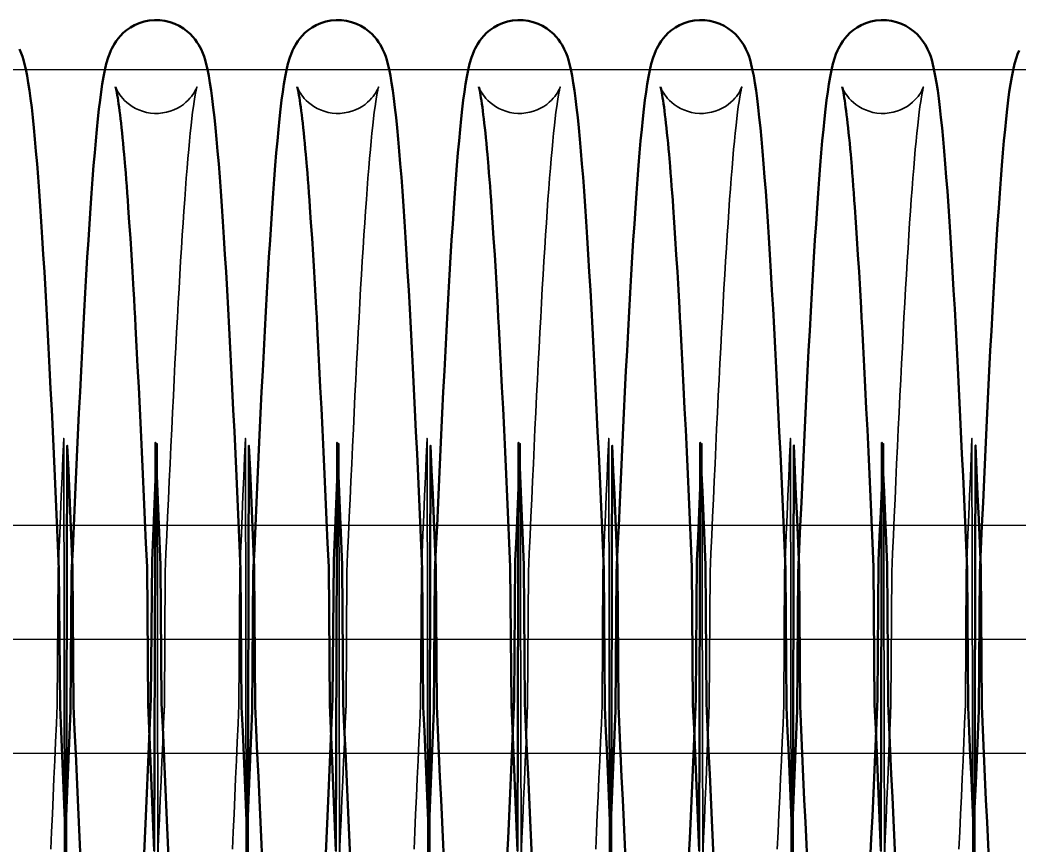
# Model space of a CAD drawing. Header units: millimetres. Extents: x 0 to 190005487, y 0 to 455456909.
# Drawn here: x 117550.98 to 117594.84, y 28432.21 to 28468.41 of the extents above; entities that cross this region are included whole.
import ezdxf

# ---------------------------------------------------------------- set-up
doc = ezdxf.new("R2010")
doc.units = ezdxf.units.MM
doc.header["$LTSCALE"] = 400
doc.header["$MEASUREMENT"] = 0
doc.linetypes.add('ACAD_ISO04W100', pattern=[30, 24, -3, 0, -3])
doc.linetypes.add('CEN', pattern=[35, 30, -2, 1, -2])
doc.layers.get('0').update_dxf_attribs({"linetype": 'CONTINUOUS'})
doc.layers.add('cen', color=1, linetype='ACAD_ISO04W100')
doc.layers.add('가려진 것(ISO)', color=7, linetype='CONTINUOUS', lineweight=35)
doc.layers.add('가시적인 것(ISO)', color=7, linetype='CONTINUOUS', lineweight=50)

# ---------------------------------------------------------------- blocks, each defined once
blk = doc.blocks.new('토션스프링 3')
at = {"layer": '가려진 것(ISO)', "flags": 128}
for points in [[(21461539.03, -50952857.63), (21461539.035, -50952857.647), (21461539.056, -50952857.704), (21461539.1, -50952857.807), (21461539.179, -50952857.966), (21461539.236, -50952858.07), (21461539.309, -50952858.191), (21461539.401, -50952858.328), (21461539.515, -50952858.48), (21461539.655, -50952858.646), (21461539.821, -50952858.822), (21461540.017, -50952859.003), (21461540.243, -50952859.182), (21461540.497, -50952859.354), (21461540.777, -50952859.514), (21461541.079, -50952859.654), (21461541.401, -50952859.77), (21461541.738, -50952859.86), (21461542.087, -50952859.921), (21461542.441, -50952859.952), (21461542.797, -50952859.949), (21461543.152, -50952859.915), (21461543.5, -50952859.851), (21461543.835, -50952859.758), (21461544.154, -50952859.638), (21461544.455, -50952859.495), (21461544.732, -50952859.334), (21461544.983, -50952859.161), (21461545.204, -50952858.981), (21461545.397, -50952858.801), (21461545.561, -50952858.625), (21461545.698, -50952858.459), (21461545.809, -50952858.309), (21461545.898, -50952858.174), (21461545.969, -50952858.056), (21461546.025, -50952857.954), (21461546.068, -50952857.869), (21461546.125, -50952857.742), (21461546.154, -50952857.667), (21461546.166, -50952857.633), (21461546.166, -50952857.635), (21461546.157, -50952857.667), (21461546.142, -50952857.726), (21461546.122, -50952857.808), (21461546.1, -50952857.911), (21461546.049, -50952858.173), (21461545.99, -50952858.505), (21461545.928, -50952858.9), (21461545.863, -50952859.352), (21461545.797, -50952859.856), (21461545.729, -50952860.413), (21461545.661, -50952861.021), (21461545.592, -50952861.677), (21461545.522, -50952862.381), (21461545.452, -50952863.131), (21461545.382, -50952863.924), (21461545.312, -50952864.759), (21461545.241, -50952865.637), (21461545.17, -50952866.559), (21461545.1, -50952867.522), (21461545.028, -50952868.526), (21461544.957, -50952869.57), (21461544.886, -50952870.652), (21461544.815, -50952871.77), (21461544.743, -50952872.923), (21461544.672, -50952874.11), (21461544.601, -50952875.328), (21461544.529, -50952876.578), (21461544.458, -50952877.861), (21461544.387, -50952879.178), (21461544.315, -50952880.525), (21461544.244, -50952881.903), (21461544.172, -50952883.309), (21461544.101, -50952884.741), (21461544.029, -50952886.197), (21461543.957, -50952887.677), (21461543.886, -50952889.177), (21461543.814, -50952890.697), (21461543.743, -50952892.235), (21461543.672, -50952893.791), (21461543.6, -50952895.368), (21461543.529, -50952896.964), (21461543.457, -50952898.577), (21461543.385, -50952900.205), (21461543.314, -50952911.846), (21461543.242, -50952913.499), (21461543.17, -50952915.16), (21461543.099, -50952916.829), (21461543.027, -50952918.503), (21461542.956, -50952920.18), (21461542.885, -50952921.859), (21461542.813, -50952923.544), (21461542.742, -50952925.233), (21461542.67, -50952888.925), (21461542.598, -50952890.618)], [(21461554.977, -50952857.63), (21461554.982, -50952857.647), (21461555.003, -50952857.704), (21461555.047, -50952857.807), (21461555.125, -50952857.966), (21461555.183, -50952858.07), (21461555.256, -50952858.191), (21461555.348, -50952858.328), (21461555.462, -50952858.48), (21461555.601, -50952858.646), (21461555.768, -50952858.822), (21461555.964, -50952859.003), (21461556.19, -50952859.182), (21461556.444, -50952859.354), (21461556.724, -50952859.514), (21461557.026, -50952859.654), (21461557.347, -50952859.77), (21461557.685, -50952859.86), (21461558.034, -50952859.921), (21461558.388, -50952859.952), (21461558.744, -50952859.949), (21461559.099, -50952859.915), (21461559.447, -50952859.851), (21461559.782, -50952859.758), (21461560.101, -50952859.638), (21461560.402, -50952859.495), (21461560.679, -50952859.334), (21461560.93, -50952859.161), (21461561.151, -50952858.981), (21461561.343, -50952858.801), (21461561.508, -50952858.625), (21461561.645, -50952858.459), (21461561.755, -50952858.309), (21461561.845, -50952858.174), (21461561.916, -50952858.056), (21461561.971, -50952857.954), (21461562.014, -50952857.869), (21461562.072, -50952857.742), (21461562.101, -50952857.667), (21461562.113, -50952857.633), (21461562.113, -50952857.635), (21461562.104, -50952857.667), (21461562.089, -50952857.726), (21461562.069, -50952857.808), (21461562.047, -50952857.911), (21461561.995, -50952858.173), (21461561.937, -50952858.505), (21461561.874, -50952858.9), (21461561.809, -50952859.352), (21461561.743, -50952859.856), (21461561.676, -50952860.413), (21461561.608, -50952861.021), (21461561.539, -50952861.677), (21461561.469, -50952862.381), (21461561.399, -50952863.131), (21461561.329, -50952863.924), (21461561.258, -50952864.759), (21461561.188, -50952865.637), (21461561.117, -50952866.559), (21461561.046, -50952867.522), (21461560.975, -50952868.527), (21461560.904, -50952869.57), (21461560.833, -50952870.652), (21461560.761, -50952871.77), (21461560.69, -50952872.923), (21461560.619, -50952874.109), (21461560.547, -50952875.328), (21461560.476, -50952876.578), (21461560.405, -50952877.861), (21461560.334, -50952879.178), (21461560.262, -50952880.525), (21461560.191, -50952881.903), (21461560.119, -50952883.309), (21461560.047, -50952884.741), (21461559.976, -50952886.197), (21461559.904, -50952887.677), (21461559.833, -50952889.177), (21461559.761, -50952890.697), (21461559.69, -50952892.235), (21461559.619, -50952893.791), (21461559.547, -50952895.368), (21461559.476, -50952896.964), (21461559.404, -50952898.577), (21461559.332, -50952900.205), (21461559.261, -50952911.846), (21461559.189, -50952913.499), (21461559.117, -50952915.16), (21461559.046, -50952916.829), (21461558.974, -50952918.503), (21461558.903, -50952920.18), (21461558.831, -50952921.859), (21461558.76, -50952923.544), (21461558.689, -50952925.233), (21461558.617, -50952888.925), (21461558.545, -50952890.618)], [(21461570.923, -50952857.63), (21461570.929, -50952857.647), (21461570.95, -50952857.704), (21461570.994, -50952857.807), (21461571.072, -50952857.966), (21461571.13, -50952858.07), (21461571.203, -50952858.191), (21461571.295, -50952858.328), (21461571.409, -50952858.48), (21461571.548, -50952858.646), (21461571.715, -50952858.822), (21461571.911, -50952859.003), (21461572.137, -50952859.182), (21461572.391, -50952859.354), (21461572.671, -50952859.514), (21461572.973, -50952859.654), (21461573.294, -50952859.77), (21461573.632, -50952859.86), (21461573.981, -50952859.921), (21461574.335, -50952859.952), (21461574.691, -50952859.949), (21461575.046, -50952859.915), (21461575.394, -50952859.851), (21461575.729, -50952859.758), (21461576.048, -50952859.638), (21461576.349, -50952859.495), (21461576.626, -50952859.334), (21461576.877, -50952859.161), (21461577.098, -50952858.981), (21461577.29, -50952858.801), (21461577.455, -50952858.625), (21461577.591, -50952858.459), (21461577.702, -50952858.309), (21461577.792, -50952858.174), (21461577.863, -50952858.056), (21461577.918, -50952857.954), (21461577.961, -50952857.869), (21461578.019, -50952857.742), (21461578.048, -50952857.667), (21461578.06, -50952857.633), (21461578.059, -50952857.635), (21461578.051, -50952857.667), (21461578.035, -50952857.726), (21461578.016, -50952857.808), (21461577.994, -50952857.911), (21461577.942, -50952858.173), (21461577.884, -50952858.505), (21461577.821, -50952858.9), (21461577.756, -50952859.352), (21461577.69, -50952859.857), (21461577.623, -50952860.413), (21461577.555, -50952861.021), (21461577.486, -50952861.677), (21461577.416, -50952862.381), (21461577.346, -50952863.131), (21461577.276, -50952863.924), (21461577.205, -50952864.759), (21461577.135, -50952865.637), (21461577.064, -50952866.559), (21461576.993, -50952867.522), (21461576.922, -50952868.527), (21461576.851, -50952869.57), (21461576.78, -50952870.652), (21461576.708, -50952871.77), (21461576.637, -50952872.923), (21461576.566, -50952874.109), (21461576.494, -50952875.328), (21461576.423, -50952876.578), (21461576.352, -50952877.861), (21461576.281, -50952879.178), (21461576.209, -50952880.526), (21461576.137, -50952881.903), (21461576.066, -50952883.309), (21461575.994, -50952884.741), (21461575.923, -50952886.197), (21461575.851, -50952887.677), (21461575.779, -50952889.177), (21461575.708, -50952890.697), (21461575.637, -50952892.235), (21461575.565, -50952893.791), (21461575.494, -50952895.368), (21461575.422, -50952896.964), (21461575.351, -50952898.577), (21461575.279, -50952900.205), (21461575.207, -50952911.846), (21461575.136, -50952913.499), (21461575.064, -50952915.16), (21461574.992, -50952916.829), (21461574.921, -50952918.503), (21461574.85, -50952920.18), (21461574.778, -50952921.859), (21461574.707, -50952923.543), (21461574.635, -50952925.233), (21461574.564, -50952888.925), (21461574.492, -50952890.618)], [(21461586.87, -50952857.63), (21461586.876, -50952857.647), (21461586.897, -50952857.704), (21461586.94, -50952857.807), (21461587.019, -50952857.966), (21461587.076, -50952858.07), (21461587.15, -50952858.191), (21461587.242, -50952858.328), (21461587.356, -50952858.48), (21461587.495, -50952858.646), (21461587.662, -50952858.822), (21461587.858, -50952859.003), (21461588.084, -50952859.182), (21461588.338, -50952859.355), (21461588.618, -50952859.514), (21461588.92, -50952859.654), (21461589.241, -50952859.77), (21461589.579, -50952859.86), (21461589.928, -50952859.921), (21461590.282, -50952859.952), (21461590.638, -50952859.949), (21461590.993, -50952859.915), (21461591.341, -50952859.851), (21461591.676, -50952859.758), (21461591.995, -50952859.638), (21461592.296, -50952859.495), (21461592.573, -50952859.334), (21461592.824, -50952859.161), (21461593.045, -50952858.981), (21461593.237, -50952858.801), (21461593.401, -50952858.625), (21461593.538, -50952858.459), (21461593.649, -50952858.309), (21461593.739, -50952858.174), (21461593.81, -50952858.056), (21461593.865, -50952857.954), (21461593.908, -50952857.869), (21461593.966, -50952857.742), (21461593.995, -50952857.667), (21461594.007, -50952857.633), (21461594.006, -50952857.635), (21461593.997, -50952857.667), (21461593.982, -50952857.726), (21461593.963, -50952857.808), (21461593.94, -50952857.911), (21461593.889, -50952858.173), (21461593.831, -50952858.505), (21461593.768, -50952858.9), (21461593.703, -50952859.352), (21461593.637, -50952859.857), (21461593.57, -50952860.413), (21461593.502, -50952861.021), (21461593.433, -50952861.677), (21461593.363, -50952862.381), (21461593.293, -50952863.131), (21461593.222, -50952863.924), (21461593.152, -50952864.759), (21461593.082, -50952865.637), (21461593.011, -50952866.559), (21461592.94, -50952867.522), (21461592.869, -50952868.527), (21461592.798, -50952869.57), (21461592.726, -50952870.652), (21461592.655, -50952871.77), (21461592.584, -50952872.923), (21461592.512, -50952874.109), (21461592.441, -50952875.328), (21461592.37, -50952876.578), (21461592.299, -50952877.861), (21461592.227, -50952879.178), (21461592.156, -50952880.526), (21461592.084, -50952881.903), (21461592.013, -50952883.309), (21461591.941, -50952884.741), (21461591.869, -50952886.197), (21461591.798, -50952887.677), (21461591.726, -50952889.177), (21461591.655, -50952890.697), (21461591.584, -50952892.234), (21461591.512, -50952893.791), (21461591.441, -50952895.368), (21461591.369, -50952896.964), (21461591.298, -50952898.577), (21461591.226, -50952900.205), (21461591.154, -50952911.846), (21461591.083, -50952913.499), (21461591.011, -50952915.16), (21461590.939, -50952916.829), (21461590.868, -50952918.502), (21461590.796, -50952920.18), (21461590.725, -50952921.859), (21461590.654, -50952923.543), (21461590.582, -50952925.233), (21461590.511, -50952888.925), (21461590.439, -50952890.618)], [(21461602.817, -50952857.63), (21461602.823, -50952857.647), (21461602.844, -50952857.704), (21461602.887, -50952857.807), (21461602.966, -50952857.966), (21461603.023, -50952858.07), (21461603.097, -50952858.191), (21461603.189, -50952858.328), (21461603.303, -50952858.48), (21461603.442, -50952858.646), (21461603.609, -50952858.822), (21461603.805, -50952859.003), (21461604.031, -50952859.182), (21461604.285, -50952859.355), (21461604.565, -50952859.514), (21461604.867, -50952859.654), (21461605.188, -50952859.77), (21461605.526, -50952859.86), (21461605.875, -50952859.921), (21461606.229, -50952859.952), (21461606.585, -50952859.949), (21461606.94, -50952859.915), (21461607.288, -50952859.851), (21461607.623, -50952859.758), (21461607.942, -50952859.638), (21461608.242, -50952859.495), (21461608.52, -50952859.334), (21461608.771, -50952859.161), (21461608.992, -50952858.981), (21461609.184, -50952858.801), (21461609.348, -50952858.625), (21461609.485, -50952858.459), (21461609.596, -50952858.309), (21461609.686, -50952858.174), (21461609.757, -50952858.056), (21461609.812, -50952857.954), (21461609.855, -50952857.869), (21461609.913, -50952857.742), (21461609.942, -50952857.667), (21461609.954, -50952857.633), (21461609.953, -50952857.635), (21461609.944, -50952857.667), (21461609.929, -50952857.726), (21461609.91, -50952857.808), (21461609.887, -50952857.911), (21461609.836, -50952858.173), (21461609.778, -50952858.505), (21461609.715, -50952858.9), (21461609.65, -50952859.352), (21461609.584, -50952859.857), (21461609.517, -50952860.413), (21461609.448, -50952861.021), (21461609.379, -50952861.678), (21461609.31, -50952862.381), (21461609.24, -50952863.131), (21461609.169, -50952863.924), (21461609.099, -50952864.759), (21461609.028, -50952865.637), (21461608.958, -50952866.559), (21461608.887, -50952867.522), (21461608.816, -50952868.527), (21461608.745, -50952869.57), (21461608.673, -50952870.652), (21461608.602, -50952871.77), (21461608.531, -50952872.923), (21461608.459, -50952874.109), (21461608.388, -50952875.328), (21461608.317, -50952876.578), (21461608.246, -50952877.861), (21461608.174, -50952879.178), (21461608.103, -50952880.526), (21461608.031, -50952881.903), (21461607.96, -50952883.309), (21461607.888, -50952884.741), (21461607.816, -50952886.197), (21461607.745, -50952887.677), (21461607.673, -50952889.177), (21461607.602, -50952890.697), (21461607.53, -50952892.234), (21461607.459, -50952893.791), (21461607.388, -50952895.368), (21461607.316, -50952896.964), (21461607.244, -50952898.577), (21461607.173, -50952900.205), (21461607.101, -50952911.846), (21461607.029, -50952913.499), (21461606.958, -50952915.16), (21461606.886, -50952916.829), (21461606.815, -50952918.502), (21461606.743, -50952920.179), (21461606.672, -50952921.859), (21461606.601, -50952923.543), (21461606.529, -50952925.233), (21461606.457, -50952888.925), (21461606.386, -50952890.618)], [(21461533.339, -50952924.509), (21461533.41, -50952922.988), (21461533.482, -50952921.449), (21461533.553, -50952919.894), (21461533.624, -50952918.321), (21461533.695, -50952916.728), (21461533.767, -50952915.118), (21461533.839, -50952913.492), (21461533.91, -50952911.852), (21461533.982, -50952900.201), (21461534.054, -50952898.539), (21461534.125, -50952896.87), (21461534.197, -50952895.196), (21461534.268, -50952893.517), (21461534.34, -50952891.836), (21461534.411, -50952890.155), (21461534.482, -50952888.47), (21461534.553, -50952924.781), (21461534.625, -50952923.091)], [(21461549.286, -50952924.51), (21461549.357, -50952922.988), (21461549.428, -50952921.449), (21461549.5, -50952919.894), (21461549.571, -50952918.321), (21461549.642, -50952916.728), (21461549.714, -50952915.118), (21461549.785, -50952913.492), (21461549.857, -50952911.852), (21461549.929, -50952900.201), (21461550, -50952898.539), (21461550.072, -50952896.87), (21461550.144, -50952895.196), (21461550.215, -50952893.517), (21461550.286, -50952891.836), (21461550.358, -50952890.155), (21461550.429, -50952888.47), (21461550.5, -50952924.781), (21461550.572, -50952923.091)], [(21461565.232, -50952924.51), (21461565.304, -50952922.988), (21461565.375, -50952921.449), (21461565.447, -50952919.894), (21461565.518, -50952918.321), (21461565.589, -50952916.728), (21461565.661, -50952915.118), (21461565.732, -50952913.492), (21461565.804, -50952911.852), (21461565.876, -50952900.201), (21461565.947, -50952898.54), (21461566.019, -50952896.871), (21461566.09, -50952895.196), (21461566.162, -50952893.517), (21461566.233, -50952891.836), (21461566.304, -50952890.154), (21461566.376, -50952888.47), (21461566.447, -50952924.781), (21461566.519, -50952923.091)], [(21461581.179, -50952924.51), (21461581.251, -50952922.988), (21461581.322, -50952921.449), (21461581.393, -50952919.893), (21461581.465, -50952918.32), (21461581.536, -50952916.728), (21461581.608, -50952915.118), (21461581.679, -50952913.492), (21461581.751, -50952911.853), (21461581.822, -50952900.201), (21461581.894, -50952898.54), (21461581.966, -50952896.871), (21461582.037, -50952895.196), (21461582.109, -50952893.516), (21461582.18, -50952891.835), (21461582.251, -50952890.154), (21461582.323, -50952888.469), (21461582.394, -50952924.781), (21461582.466, -50952923.091)], [(21461597.126, -50952924.51), (21461597.198, -50952922.988), (21461597.269, -50952921.449), (21461597.34, -50952919.893), (21461597.412, -50952918.32), (21461597.483, -50952916.728), (21461597.554, -50952915.118), (21461597.626, -50952913.492), (21461597.698, -50952911.853), (21461597.769, -50952900.201), (21461597.841, -50952898.54), (21461597.912, -50952896.871), (21461597.984, -50952895.196), (21461598.056, -50952893.516), (21461598.127, -50952891.835), (21461598.198, -50952890.154), (21461598.269, -50952888.469), (21461598.341, -50952924.781), (21461598.412, -50952923.091)], [(21461613.073, -50952924.51), (21461613.144, -50952922.988), (21461613.216, -50952921.449), (21461613.287, -50952919.893), (21461613.358, -50952918.32), (21461613.43, -50952916.728), (21461613.501, -50952915.118), (21461613.573, -50952913.493), (21461613.644, -50952911.853), (21461613.716, -50952900.202), (21461613.788, -50952898.54), (21461613.859, -50952896.871), (21461613.931, -50952895.196), (21461614.002, -50952893.516), (21461614.074, -50952891.835), (21461614.145, -50952890.153), (21461614.216, -50952888.469), (21461614.288, -50952924.781), (21461614.359, -50952923.091)]]:
    blk.add_lwpolyline(points, dxfattribs=at)
at = {"layer": '가시적인 것(ISO)', "flags": 128}
for points in [[(21461530.584, -50952854.309), (21461530.746, -50952854.655), (21461530.862, -50952854.966), (21461530.947, -50952855.254), (21461531.014, -50952855.529), (21461531.144, -50952856.08), (21461531.263, -50952856.659), (21461531.371, -50952857.275), (21461531.471, -50952857.939), (21461531.568, -50952858.66), (21461531.664, -50952859.448), (21461531.76, -50952860.303), (21461531.854, -50952861.224), (21461531.948, -50952862.21), (21461532.042, -50952863.26), (21461532.134, -50952864.374), (21461532.227, -50952865.549), (21461532.319, -50952866.786), (21461532.411, -50952868.082), (21461532.502, -50952869.438), (21461532.594, -50952870.857), (21461532.686, -50952872.335), (21461532.778, -50952873.87), (21461532.87, -50952875.459), (21461532.962, -50952877.099), (21461533.054, -50952878.787), (21461533.146, -50952880.52), (21461533.237, -50952882.295), (21461533.328, -50952884.111), (21461533.42, -50952885.971), (21461533.512, -50952887.873), (21461533.603, -50952889.814), (21461533.695, -50952891.789), (21461533.787, -50952893.794), (21461533.879, -50952895.827), (21461533.97, -50952897.882), (21461534.062, -50952899.957), (21461534.153, -50952912.049), (21461534.244, -50952914.162), (21461534.336, -50952916.294), (21461534.428, -50952918.441), (21461534.519, -50952920.599), (21461534.611, -50952922.763), (21461534.703, -50952924.93), (21461534.794, -50952889.096), (21461534.886, -50952891.255), (21461534.977, -50952893.405), (21461535.069, -50952895.552), (21461535.16, -50952897.692), (21461535.252, -50952899.822), (21461535.344, -50952911.938), (21461535.435, -50952914.036), (21461535.527, -50952916.111), (21461535.619, -50952918.159), (21461535.71, -50952920.177), (21461535.801, -50952922.161), (21461535.893, -50952924.116), (21461535.984, -50952926.04)], [(21461534.625, -50952923.091), (21461534.717, -50952920.927), (21461534.809, -50952918.767), (21461534.9, -50952916.617), (21461534.992, -50952914.48), (21461535.084, -50952912.36), (21461535.175, -50952900.262), (21461535.266, -50952898.188), (21461535.358, -50952896.132), (21461535.449, -50952894.099), (21461535.541, -50952892.09), (21461535.633, -50952890.11), (21461535.725, -50952888.163), (21461535.817, -50952886.253), (21461535.908, -50952884.382), (21461536, -50952882.556), (21461536.091, -50952880.776), (21461536.182, -50952879.04), (21461536.274, -50952877.347), (21461536.366, -50952875.701), (21461536.458, -50952874.105), (21461536.55, -50952872.56), (21461536.642, -50952871.071), (21461536.734, -50952869.639), (21461536.827, -50952868.268), (21461536.919, -50952866.96), (21461537.011, -50952865.716), (21461537.103, -50952864.534), (21461537.195, -50952863.415), (21461537.288, -50952862.358), (21461537.382, -50952861.366), (21461537.476, -50952860.44), (21461537.57, -50952859.582), (21461537.664, -50952858.791), (21461537.759, -50952858.061), (21461537.86, -50952857.386), (21461537.968, -50952856.758), (21461538.086, -50952856.17), (21461538.217, -50952855.615), (21461538.38, -50952855.056), (21461538.489, -50952854.754), (21461538.626, -50952854.425), (21461538.711, -50952854.245), (21461538.812, -50952854.053), (21461538.932, -50952853.847), (21461539.077, -50952853.625), (21461539.253, -50952853.39), (21461539.462, -50952853.145), (21461539.711, -50952852.895), (21461540.003, -50952852.648), (21461540.334, -50952852.414), (21461540.703, -50952852.205), (21461541.107, -50952852.029), (21461541.537, -50952851.892), (21461541.986, -50952851.8), (21461542.446, -50952851.758), (21461542.91, -50952851.767), (21461543.368, -50952851.826), (21461543.81, -50952851.933), (21461544.231, -50952852.085), (21461544.625, -50952852.275), (21461544.983, -50952852.493), (21461545.299, -50952852.731), (21461545.575, -50952852.98), (21461545.81, -50952853.229), (21461546.008, -50952853.471), (21461546.172, -50952853.703), (21461546.309, -50952853.918), (21461546.428, -50952854.12), (21461546.53, -50952854.309), (21461546.692, -50952854.655), (21461546.808, -50952854.966), (21461546.893, -50952855.254), (21461546.962, -50952855.529), (21461547.091, -50952856.08), (21461547.21, -50952856.659), (21461547.318, -50952857.275), (21461547.418, -50952857.939), (21461547.514, -50952858.66), (21461547.611, -50952859.448), (21461547.706, -50952860.302), (21461547.801, -50952861.224), (21461547.895, -50952862.21), (21461547.988, -50952863.26), (21461548.081, -50952864.374), (21461548.174, -50952865.549), (21461548.266, -50952866.786), (21461548.358, -50952868.082), (21461548.449, -50952869.438), (21461548.541, -50952870.856), (21461548.633, -50952872.335), (21461548.725, -50952873.87), (21461548.817, -50952875.459), (21461548.909, -50952877.099), (21461549.001, -50952878.787), (21461549.092, -50952880.52), (21461549.184, -50952882.295), (21461549.275, -50952884.111), (21461549.367, -50952885.971), (21461549.458, -50952887.873), (21461549.55, -50952889.814), (21461549.642, -50952891.789), (21461549.734, -50952893.794), (21461549.825, -50952895.827), (21461549.917, -50952897.882), (21461550.008, -50952899.957), (21461550.1, -50952912.049), (21461550.191, -50952914.162), (21461550.283, -50952916.294), (21461550.374, -50952918.441), (21461550.466, -50952920.599), (21461550.558, -50952922.763), (21461550.65, -50952924.93), (21461550.741, -50952889.096), (21461550.833, -50952891.255), (21461550.924, -50952893.405), (21461551.015, -50952895.552), (21461551.107, -50952897.692), (21461551.199, -50952899.822), (21461551.29, -50952911.938), (21461551.382, -50952914.036), (21461551.474, -50952916.111), (21461551.565, -50952918.159), (21461551.657, -50952920.177), (21461551.748, -50952922.161), (21461551.84, -50952924.116), (21461551.931, -50952926.04)], [(21461550.572, -50952923.091), (21461550.664, -50952920.927), (21461550.755, -50952918.768), (21461550.847, -50952916.617), (21461550.939, -50952914.48), (21461551.03, -50952912.36), (21461551.122, -50952900.262), (21461551.213, -50952898.187), (21461551.305, -50952896.132), (21461551.396, -50952894.098), (21461551.488, -50952892.09), (21461551.58, -50952890.11), (21461551.672, -50952888.163), (21461551.763, -50952886.253), (21461551.855, -50952884.382), (21461551.946, -50952882.556), (21461552.038, -50952880.776), (21461552.129, -50952879.04), (21461552.221, -50952877.347), (21461552.313, -50952875.701), (21461552.405, -50952874.105), (21461552.497, -50952872.56), (21461552.589, -50952871.071), (21461552.681, -50952869.639), (21461552.773, -50952868.268), (21461552.865, -50952866.96), (21461552.957, -50952865.716), (21461553.05, -50952864.534), (21461553.142, -50952863.414), (21461553.235, -50952862.358), (21461553.329, -50952861.366), (21461553.423, -50952860.44), (21461553.517, -50952859.581), (21461553.611, -50952858.79), (21461553.706, -50952858.061), (21461553.807, -50952857.386), (21461553.914, -50952856.758), (21461554.033, -50952856.17), (21461554.164, -50952855.615), (21461554.327, -50952855.056), (21461554.436, -50952854.754), (21461554.573, -50952854.425), (21461554.658, -50952854.245), (21461554.759, -50952854.053), (21461554.879, -50952853.847), (21461555.024, -50952853.625), (21461555.2, -50952853.389), (21461555.409, -50952853.144), (21461555.658, -50952852.895), (21461555.95, -50952852.648), (21461556.282, -50952852.414), (21461556.65, -50952852.205), (21461557.054, -50952852.029), (21461557.485, -50952851.891), (21461557.933, -50952851.799), (21461558.393, -50952851.758), (21461558.857, -50952851.767), (21461559.315, -50952851.826), (21461559.757, -50952851.933), (21461560.179, -50952852.086), (21461560.572, -50952852.275), (21461560.93, -50952852.493), (21461561.246, -50952852.732), (21461561.522, -50952852.98), (21461561.757, -50952853.229), (21461561.955, -50952853.472), (21461562.119, -50952853.703), (21461562.256, -50952853.919), (21461562.374, -50952854.121), (21461562.476, -50952854.31), (21461562.638, -50952854.655), (21461562.755, -50952854.967), (21461562.84, -50952855.254), (21461562.909, -50952855.529), (21461563.038, -50952856.08), (21461563.157, -50952856.659), (21461563.264, -50952857.275), (21461563.364, -50952857.939), (21461563.461, -50952858.66), (21461563.558, -50952859.448), (21461563.653, -50952860.302), (21461563.748, -50952861.223), (21461563.842, -50952862.21), (21461563.935, -50952863.26), (21461564.028, -50952864.374), (21461564.12, -50952865.549), (21461564.212, -50952866.786), (21461564.304, -50952868.082), (21461564.396, -50952869.438), (21461564.488, -50952870.856), (21461564.58, -50952872.335), (21461564.672, -50952873.87), (21461564.764, -50952875.459), (21461564.856, -50952877.099), (21461564.948, -50952878.787), (21461565.039, -50952880.52), (21461565.131, -50952882.295), (21461565.222, -50952884.111), (21461565.314, -50952885.971), (21461565.405, -50952887.873), (21461565.497, -50952889.813), (21461565.589, -50952891.788), (21461565.681, -50952893.794), (21461565.772, -50952895.827), (21461565.864, -50952897.882), (21461565.955, -50952899.957), (21461566.047, -50952912.049), (21461566.138, -50952914.161), (21461566.23, -50952916.294), (21461566.321, -50952918.441), (21461566.413, -50952920.599), (21461566.505, -50952922.763), (21461566.597, -50952924.93), (21461566.688, -50952889.096), (21461566.78, -50952891.255), (21461566.871, -50952893.406), (21461566.962, -50952895.552), (21461567.054, -50952897.692), (21461567.145, -50952899.822), (21461567.237, -50952911.938), (21461567.329, -50952914.036), (21461567.421, -50952916.111), (21461567.512, -50952918.159), (21461567.604, -50952920.177), (21461567.695, -50952922.161), (21461567.786, -50952924.116), (21461567.878, -50952926.04)], [(21461566.519, -50952923.091), (21461566.61, -50952920.927), (21461566.702, -50952918.768), (21461566.794, -50952916.617), (21461566.886, -50952914.48), (21461566.977, -50952912.36), (21461567.069, -50952900.261), (21461567.16, -50952898.187), (21461567.251, -50952896.132), (21461567.343, -50952894.098), (21461567.435, -50952892.09), (21461567.527, -50952890.11), (21461567.618, -50952888.163), (21461567.71, -50952886.253), (21461567.802, -50952884.382), (21461567.893, -50952882.555), (21461567.985, -50952880.776), (21461568.076, -50952879.04), (21461568.168, -50952877.347), (21461568.26, -50952875.701), (21461568.352, -50952874.105), (21461568.444, -50952872.56), (21461568.536, -50952871.071), (21461568.628, -50952869.639), (21461568.72, -50952868.267), (21461568.812, -50952866.959), (21461568.904, -50952865.716), (21461568.997, -50952864.534), (21461569.089, -50952863.414), (21461569.182, -50952862.358), (21461569.276, -50952861.366), (21461569.37, -50952860.44), (21461569.464, -50952859.581), (21461569.558, -50952858.79), (21461569.653, -50952858.06), (21461569.754, -50952857.386), (21461569.861, -50952856.758), (21461569.979, -50952856.17), (21461570.111, -50952855.615), (21461570.274, -50952855.056), (21461570.383, -50952854.754), (21461570.52, -50952854.425), (21461570.605, -50952854.245), (21461570.706, -50952854.053), (21461570.826, -50952853.847), (21461570.971, -50952853.625), (21461571.147, -50952853.389), (21461571.356, -50952853.144), (21461571.605, -50952852.894), (21461571.897, -50952852.648), (21461572.229, -50952852.414), (21461572.598, -50952852.205), (21461573.001, -50952852.028), (21461573.432, -50952851.891), (21461573.881, -50952851.799), (21461574.34, -50952851.758), (21461574.804, -50952851.767), (21461575.262, -50952851.826), (21461575.705, -50952851.933), (21461576.126, -50952852.086), (21461576.519, -50952852.275), (21461576.877, -50952852.493), (21461577.194, -50952852.732), (21461577.47, -50952852.98), (21461577.704, -50952853.229), (21461577.902, -50952853.472), (21461578.066, -50952853.703), (21461578.203, -50952853.919), (21461578.321, -50952854.121), (21461578.423, -50952854.31), (21461578.584, -50952854.656), (21461578.701, -50952854.967), (21461578.787, -50952855.255), (21461578.856, -50952855.529), (21461578.985, -50952856.08), (21461579.104, -50952856.659), (21461579.211, -50952857.275), (21461579.311, -50952857.939), (21461579.408, -50952858.66), (21461579.504, -50952859.448), (21461579.6, -50952860.302), (21461579.695, -50952861.223), (21461579.789, -50952862.21), (21461579.882, -50952863.26), (21461579.975, -50952864.374), (21461580.067, -50952865.549), (21461580.159, -50952866.786), (21461580.251, -50952868.082), (21461580.343, -50952869.438), (21461580.435, -50952870.856), (21461580.527, -50952872.334), (21461580.619, -50952873.87), (21461580.711, -50952875.459), (21461580.803, -50952877.099), (21461580.894, -50952878.787), (21461580.986, -50952880.52), (21461581.078, -50952882.295), (21461581.169, -50952884.111), (21461581.26, -50952885.971), (21461581.352, -50952887.873), (21461581.444, -50952889.813), (21461581.536, -50952891.788), (21461581.627, -50952893.794), (21461581.719, -50952895.827), (21461581.811, -50952897.882), (21461581.902, -50952899.957), (21461581.993, -50952912.049), (21461582.085, -50952914.161), (21461582.176, -50952916.293), (21461582.268, -50952918.44), (21461582.36, -50952920.598), (21461582.452, -50952922.763), (21461582.543, -50952924.93), (21461582.635, -50952889.096), (21461582.726, -50952891.255), (21461582.818, -50952893.406), (21461582.909, -50952895.552), (21461583.001, -50952897.692), (21461583.092, -50952899.822), (21461583.184, -50952911.938), (21461583.276, -50952914.035), (21461583.368, -50952916.111), (21461583.459, -50952918.159), (21461583.551, -50952920.177), (21461583.642, -50952922.161), (21461583.733, -50952924.116), (21461583.825, -50952926.04)], [(21461582.466, -50952923.091), (21461582.557, -50952920.927), (21461582.649, -50952918.768), (21461582.741, -50952916.617), (21461582.833, -50952914.48), (21461582.924, -50952912.36), (21461583.016, -50952900.261), (21461583.107, -50952898.187), (21461583.198, -50952896.132), (21461583.29, -50952894.098), (21461583.382, -50952892.09), (21461583.473, -50952890.11), (21461583.565, -50952888.163), (21461583.657, -50952886.253), (21461583.749, -50952884.382), (21461583.84, -50952882.555), (21461583.932, -50952880.775), (21461584.023, -50952879.039), (21461584.115, -50952877.347), (21461584.207, -50952875.701), (21461584.299, -50952874.105), (21461584.391, -50952872.56), (21461584.483, -50952871.071), (21461584.575, -50952869.639), (21461584.667, -50952868.267), (21461584.759, -50952866.959), (21461584.851, -50952865.715), (21461584.943, -50952864.534), (21461585.036, -50952863.414), (21461585.129, -50952862.358), (21461585.222, -50952861.366), (21461585.317, -50952860.439), (21461585.411, -50952859.58), (21461585.505, -50952858.789), (21461585.6, -50952858.06), (21461585.7, -50952857.385), (21461585.808, -50952856.758), (21461585.926, -50952856.17), (21461586.058, -50952855.615), (21461586.221, -50952855.056), (21461586.33, -50952854.754), (21461586.467, -50952854.425), (21461586.552, -50952854.245), (21461586.653, -50952854.053), (21461586.773, -50952853.847), (21461586.918, -50952853.625), (21461587.094, -50952853.389), (21461587.303, -50952853.144), (21461587.552, -50952852.894), (21461587.844, -50952852.647), (21461588.176, -50952852.414), (21461588.545, -50952852.205), (21461588.948, -50952852.028), (21461589.379, -50952851.891), (21461589.828, -50952851.799), (21461590.287, -50952851.758), (21461590.751, -50952851.767), (21461591.209, -50952851.826), (21461591.652, -50952851.933), (21461592.073, -50952852.086), (21461592.466, -50952852.275), (21461592.824, -50952852.494), (21461593.141, -50952852.732), (21461593.417, -50952852.981), (21461593.651, -50952853.229), (21461593.849, -50952853.472), (21461594.013, -50952853.703), (21461594.149, -50952853.919), (21461594.267, -50952854.121), (21461594.369, -50952854.31), (21461594.53, -50952854.656), (21461594.648, -50952854.967), (21461594.734, -50952855.255), (21461594.803, -50952855.529), (21461594.932, -50952856.08), (21461595.05, -50952856.659), (21461595.158, -50952857.275), (21461595.258, -50952857.939), (21461595.355, -50952858.66), (21461595.451, -50952859.448), (21461595.547, -50952860.302), (21461595.642, -50952861.223), (21461595.736, -50952862.209), (21461595.829, -50952863.26), (21461595.922, -50952864.373), (21461596.014, -50952865.549), (21461596.106, -50952866.786), (21461596.198, -50952868.082), (21461596.29, -50952869.438), (21461596.382, -50952870.856), (21461596.474, -50952872.334), (21461596.566, -50952873.869), (21461596.657, -50952875.459), (21461596.75, -50952877.099), (21461596.841, -50952878.787), (21461596.933, -50952880.52), (21461597.024, -50952882.295), (21461597.116, -50952884.111), (21461597.207, -50952885.971), (21461597.299, -50952887.873), (21461597.391, -50952889.813), (21461597.482, -50952891.788), (21461597.574, -50952893.794), (21461597.666, -50952895.826), (21461597.758, -50952897.882), (21461597.849, -50952899.957), (21461597.94, -50952912.049), (21461598.032, -50952914.161), (21461598.123, -50952916.293), (21461598.215, -50952918.44), (21461598.307, -50952920.598), (21461598.399, -50952922.763), (21461598.49, -50952924.93), (21461598.582, -50952889.095), (21461598.673, -50952891.255), (21461598.765, -50952893.406), (21461598.856, -50952895.552), (21461598.947, -50952897.692), (21461599.039, -50952899.822), (21461599.131, -50952911.938), (21461599.223, -50952914.035), (21461599.314, -50952916.11), (21461599.406, -50952918.159), (21461599.497, -50952920.177), (21461599.589, -50952922.161), (21461599.68, -50952924.116), (21461599.772, -50952926.04)], [(21461598.412, -50952923.091), (21461598.504, -50952920.927), (21461598.596, -50952918.768), (21461598.688, -50952916.617), (21461598.779, -50952914.48), (21461598.871, -50952912.36), (21461598.962, -50952900.261), (21461599.054, -50952898.186), (21461599.145, -50952896.132), (21461599.237, -50952894.098), (21461599.328, -50952892.09), (21461599.42, -50952890.11), (21461599.512, -50952888.163), (21461599.604, -50952886.253), (21461599.696, -50952884.382), (21461599.787, -50952882.555), (21461599.878, -50952880.775), (21461599.97, -50952879.039), (21461600.062, -50952877.347), (21461600.153, -50952875.701), (21461600.245, -50952874.105), (21461600.338, -50952872.56), (21461600.43, -50952871.071), (21461600.522, -50952869.639), (21461600.614, -50952868.267), (21461600.706, -50952866.959), (21461600.798, -50952865.715), (21461600.89, -50952864.533), (21461600.983, -50952863.414), (21461601.076, -50952862.357), (21461601.169, -50952861.366), (21461601.263, -50952860.439), (21461601.358, -50952859.58), (21461601.452, -50952858.789), (21461601.547, -50952858.06), (21461601.647, -50952857.385), (21461601.755, -50952856.758), (21461601.873, -50952856.17), (21461602.005, -50952855.614), (21461602.168, -50952855.055), (21461602.276, -50952854.754), (21461602.413, -50952854.425), (21461602.499, -50952854.245), (21461602.6, -50952854.053), (21461602.72, -50952853.846), (21461602.865, -50952853.625), (21461603.041, -50952853.389), (21461603.25, -50952853.144), (21461603.499, -50952852.894), (21461603.791, -50952852.647), (21461604.123, -50952852.414), (21461604.492, -50952852.204), (21461604.895, -50952852.028), (21461605.326, -50952851.891), (21461605.775, -50952851.799), (21461606.235, -50952851.758), (21461606.699, -50952851.767), (21461607.157, -50952851.826), (21461607.599, -50952851.933), (21461608.02, -50952852.086), (21461608.414, -50952852.276), (21461608.771, -50952852.494), (21461609.088, -50952852.732), (21461609.364, -50952852.981), (21461609.598, -50952853.23), (21461609.796, -50952853.472), (21461609.96, -50952853.703), (21461610.096, -50952853.92), (21461610.213, -50952854.121), (21461610.315, -50952854.311), (21461610.476, -50952854.656), (21461610.594, -50952854.968), (21461610.681, -50952855.255), (21461610.75, -50952855.53), (21461610.878, -50952856.08), (21461610.997, -50952856.658), (21461611.105, -50952857.275), (21461611.205, -50952857.939), (21461611.302, -50952858.66), (21461611.398, -50952859.447), (21461611.494, -50952860.302), (21461611.588, -50952861.223), (21461611.682, -50952862.209), (21461611.776, -50952863.26), (21461611.869, -50952864.373), (21461611.961, -50952865.549), (21461612.053, -50952866.786), (21461612.145, -50952868.082), (21461612.237, -50952869.438), (21461612.328, -50952870.856), (21461612.42, -50952872.334), (21461612.512, -50952873.869), (21461612.604, -50952875.458), (21461612.696, -50952877.098), (21461612.788, -50952878.787), (21461612.88, -50952880.52), (21461612.971, -50952882.295), (21461613.063, -50952884.111), (21461613.154, -50952885.971), (21461613.246, -50952887.873), (21461613.337, -50952889.813), (21461613.429, -50952891.788), (21461613.521, -50952893.794), (21461613.613, -50952895.826), (21461613.704, -50952897.882), (21461613.796, -50952899.957), (21461613.887, -50952912.049), (21461613.979, -50952914.161), (21461614.07, -50952916.293), (21461614.162, -50952918.44), (21461614.254, -50952920.598), (21461614.345, -50952922.763), (21461614.437, -50952924.93), (21461614.529, -50952889.095), (21461614.62, -50952891.255), (21461614.711, -50952893.406), (21461614.803, -50952895.552), (21461614.894, -50952897.692), (21461614.986, -50952899.822), (21461615.078, -50952911.938), (21461615.17, -50952914.035), (21461615.261, -50952916.11), (21461615.353, -50952918.159), (21461615.444, -50952920.177), (21461615.536, -50952922.161), (21461615.627, -50952924.116), (21461615.718, -50952926.04)], [(21461614.359, -50952923.091), (21461614.451, -50952920.927), (21461614.543, -50952918.768), (21461614.634, -50952916.618), (21461614.726, -50952914.48), (21461614.818, -50952912.36), (21461614.909, -50952900.26), (21461615.001, -50952898.186), (21461615.092, -50952896.131), (21461615.184, -50952894.098), (21461615.275, -50952892.09), (21461615.367, -50952890.111), (21461615.459, -50952888.164), (21461615.551, -50952886.253), (21461615.642, -50952884.382), (21461615.734, -50952882.555), (21461615.825, -50952880.774), (21461615.917, -50952879.039), (21461616.008, -50952877.347), (21461616.1, -50952875.701), (21461616.192, -50952874.105), (21461616.284, -50952872.561), (21461616.377, -50952871.071), (21461616.469, -50952869.639), (21461616.561, -50952868.267), (21461616.653, -50952866.958), (21461616.745, -50952865.715), (21461616.837, -50952864.533), (21461616.93, -50952863.413), (21461617.023, -50952862.357), (21461617.116, -50952861.365), (21461617.21, -50952860.439), (21461617.305, -50952859.579), (21461617.399, -50952858.788), (21461617.494, -50952858.059), (21461617.594, -50952857.385), (21461617.702, -50952856.758), (21461617.82, -50952856.17), (21461617.952, -50952855.614), (21461618.115, -50952855.055), (21461618.223, -50952854.754), (21461618.36, -50952854.424)], [(21461542.598, -50952890.618), (21461542.507, -50952892.783), (21461542.415, -50952894.941), (21461542.323, -50952897.09), (21461542.232, -50952899.224), (21461542.14, -50952911.34), (21461542.049, -50952913.433), (21461541.958, -50952915.51), (21461541.866, -50952917.568), (21461541.774, -50952919.603), (21461541.683, -50952921.613), (21461541.591, -50952923.592), (21461541.499, -50952925.537)], [(21461558.545, -50952890.618), (21461558.454, -50952892.783), (21461558.362, -50952894.942), (21461558.27, -50952897.09), (21461558.178, -50952899.224), (21461558.087, -50952911.34), (21461557.996, -50952913.433), (21461557.905, -50952915.51), (21461557.813, -50952917.568), (21461557.721, -50952919.604), (21461557.63, -50952921.613), (21461557.538, -50952923.592), (21461557.446, -50952925.538)], [(21461543.714, -50952925.883), (21461543.622, -50952923.943), (21461543.531, -50952921.969), (21461543.439, -50952919.966), (21461543.347, -50952917.937), (21461543.256, -50952915.885), (21461543.165, -50952913.815), (21461543.073, -50952911.722), (21461542.982, -50952899.607), (21461542.89, -50952897.473), (21461542.798, -50952895.325), (21461542.707, -50952893.168), (21461542.615, -50952891.005), (21461542.523, -50952888.841), (21461542.432, -50952924.679), (21461542.34, -50952922.523), (21461542.249, -50952920.372), (21461542.158, -50952918.222), (21461542.066, -50952916.08), (21461541.974, -50952913.949), (21461541.883, -50952911.832), (21461541.791, -50952899.735), (21461541.699, -50952897.661), (21461541.608, -50952895.615), (21461541.517, -50952893.6), (21461541.425, -50952891.615), (21461541.334, -50952889.657), (21461541.242, -50952887.73), (21461541.15, -50952885.839), (21461541.059, -50952883.986), (21461540.967, -50952882.176), (21461540.876, -50952880.412), (21461540.784, -50952878.697), (21461540.739, -50952877.86), (21461540.693, -50952877.037), (21461540.648, -50952876.226), (21461540.602, -50952875.427), (21461540.511, -50952873.869), (21461540.419, -50952872.363), (21461540.328, -50952870.914), (21461540.237, -50952869.524), (21461540.145, -50952868.197), (21461540.1, -50952867.558), (21461540.054, -50952866.935), (21461540.009, -50952866.329), (21461539.964, -50952865.741), (21461539.919, -50952865.171), (21461539.874, -50952864.618), (21461539.783, -50952863.564), (21461539.737, -50952863.061), (21461539.691, -50952862.576), (21461539.645, -50952862.109), (21461539.6, -50952861.661), (21461539.554, -50952861.232), (21461539.509, -50952860.823), (21461539.465, -50952860.435), (21461539.421, -50952860.068), (21461539.378, -50952859.723), (21461539.336, -50952859.401), (21461539.295, -50952859.102), (21461539.256, -50952858.827), (21461539.217, -50952858.576), (21461539.18, -50952858.351), (21461539.145, -50952858.151), (21461539.111, -50952857.978), (21461539.08, -50952857.834), (21461539.054, -50952857.724), (21461539.036, -50952857.654), (21461539.03, -50952857.63)], [(21461574.492, -50952890.618), (21461574.4, -50952892.783), (21461574.309, -50952894.942), (21461574.217, -50952897.09), (21461574.125, -50952899.224), (21461574.034, -50952911.339), (21461573.943, -50952913.433), (21461573.851, -50952915.51), (21461573.76, -50952917.568), (21461573.668, -50952919.604), (21461573.576, -50952921.613), (21461573.485, -50952923.592), (21461573.393, -50952925.538)], [(21461559.661, -50952925.883), (21461559.569, -50952923.942), (21461559.477, -50952921.969), (21461559.386, -50952919.965), (21461559.294, -50952917.936), (21461559.203, -50952915.885), (21461559.111, -50952913.815), (21461559.02, -50952911.722), (21461558.929, -50952899.606), (21461558.837, -50952897.472), (21461558.745, -50952895.325), (21461558.653, -50952893.168), (21461558.562, -50952891.005), (21461558.47, -50952888.84), (21461558.379, -50952924.678), (21461558.287, -50952922.523), (21461558.196, -50952920.371), (21461558.104, -50952918.222), (21461558.013, -50952916.079), (21461557.921, -50952913.948), (21461557.829, -50952911.832), (21461557.738, -50952899.735), (21461557.646, -50952897.661), (21461557.555, -50952895.615), (21461557.463, -50952893.6), (21461557.372, -50952891.614), (21461557.281, -50952889.656), (21461557.189, -50952887.73), (21461557.097, -50952885.838), (21461557.006, -50952883.985), (21461556.914, -50952882.175), (21461556.822, -50952880.411), (21461556.731, -50952878.697), (21461556.685, -50952877.86), (21461556.64, -50952877.036), (21461556.549, -50952875.427), (21461556.457, -50952873.868), (21461556.366, -50952872.363), (21461556.275, -50952870.914), (21461556.183, -50952869.524), (21461556.092, -50952868.196), (21461556.047, -50952867.557), (21461556.001, -50952866.934), (21461555.956, -50952866.329), (21461555.911, -50952865.741), (21461555.866, -50952865.17), (21461555.821, -50952864.618), (21461555.73, -50952863.564), (21461555.684, -50952863.061), (21461555.638, -50952862.576), (21461555.592, -50952862.109), (21461555.547, -50952861.661), (21461555.501, -50952861.232), (21461555.456, -50952860.823), (21461555.412, -50952860.435), (21461555.368, -50952860.068), (21461555.325, -50952859.723), (21461555.283, -50952859.401), (21461555.242, -50952859.102), (21461555.203, -50952858.827), (21461555.164, -50952858.576), (21461555.127, -50952858.351), (21461555.092, -50952858.151), (21461555.058, -50952857.978), (21461555.027, -50952857.834), (21461555.001, -50952857.724), (21461554.983, -50952857.654), (21461554.977, -50952857.63)], [(21461590.439, -50952890.618), (21461590.347, -50952892.783), (21461590.255, -50952894.942), (21461590.164, -50952897.09), (21461590.072, -50952899.224), (21461589.981, -50952911.339), (21461589.89, -50952913.433), (21461589.798, -50952915.51), (21461589.707, -50952917.568), (21461589.615, -50952919.604), (21461589.523, -50952921.613), (21461589.431, -50952923.593), (21461589.34, -50952925.538)], [(21461575.608, -50952925.882), (21461575.516, -50952923.942), (21461575.424, -50952921.968), (21461575.332, -50952919.965), (21461575.241, -50952917.936), (21461575.149, -50952915.885), (21461575.058, -50952913.815), (21461574.967, -50952911.721), (21461574.875, -50952899.606), (21461574.784, -50952897.472), (21461574.692, -50952895.324), (21461574.6, -50952893.167), (21461574.508, -50952891.004), (21461574.417, -50952888.84), (21461574.325, -50952924.678), (21461574.234, -50952922.523), (21461574.143, -50952920.371), (21461574.051, -50952918.221), (21461573.96, -50952916.079), (21461573.868, -50952913.947), (21461573.776, -50952911.831), (21461573.684, -50952899.734), (21461573.593, -50952897.661), (21461573.501, -50952895.615), (21461573.41, -50952893.6), (21461573.319, -50952891.614), (21461573.227, -50952889.656), (21461573.136, -50952887.729), (21461573.044, -50952885.838), (21461572.952, -50952883.985), (21461572.861, -50952882.175), (21461572.769, -50952880.411), (21461572.678, -50952878.697), (21461572.632, -50952877.86), (21461572.587, -50952877.036), (21461572.496, -50952875.427), (21461572.404, -50952873.868), (21461572.313, -50952872.362), (21461572.221, -50952870.913), (21461572.13, -50952869.523), (21461572.039, -50952868.196), (21461571.993, -50952867.557), (21461571.948, -50952866.934), (21461571.903, -50952866.328), (21461571.857, -50952865.74), (21461571.812, -50952865.17), (21461571.767, -50952864.618), (21461571.676, -50952863.563), (21461571.631, -50952863.061), (21461571.585, -50952862.576), (21461571.539, -50952862.109), (21461571.494, -50952861.661), (21461571.448, -50952861.232), (21461571.403, -50952860.823), (21461571.359, -50952860.435), (21461571.315, -50952860.068), (21461571.272, -50952859.724), (21461571.23, -50952859.401), (21461571.19, -50952859.102), (21461571.15, -50952858.827), (21461571.111, -50952858.577), (21461571.074, -50952858.351), (21461571.039, -50952858.151), (21461571.005, -50952857.978), (21461570.974, -50952857.834), (21461570.948, -50952857.724), (21461570.93, -50952857.654), (21461570.923, -50952857.63)], [(21461606.386, -50952890.618), (21461606.294, -50952892.783), (21461606.202, -50952894.942), (21461606.111, -50952897.09), (21461606.019, -50952899.224), (21461605.928, -50952911.339), (21461605.836, -50952913.433), (21461605.745, -50952915.51), (21461605.653, -50952917.568), (21461605.562, -50952919.604), (21461605.47, -50952921.613), (21461605.378, -50952923.593), (21461605.287, -50952925.538)], [(21461591.555, -50952925.882), (21461591.463, -50952923.941), (21461591.371, -50952921.968), (21461591.279, -50952919.965), (21461591.188, -50952917.936), (21461591.096, -50952915.885), (21461591.005, -50952913.815), (21461590.914, -50952911.721), (21461590.822, -50952899.605), (21461590.731, -50952897.472), (21461590.639, -50952895.324), (21461590.547, -50952893.167), (21461590.455, -50952891.004), (21461590.364, -50952888.84), (21461590.272, -50952924.678), (21461590.181, -50952922.523), (21461590.09, -50952920.371), (21461589.998, -50952918.221), (21461589.906, -50952916.078), (21461589.815, -50952913.947), (21461589.723, -50952911.831), (21461589.631, -50952899.734), (21461589.54, -50952897.66), (21461589.448, -50952895.614), (21461589.357, -50952893.6), (21461589.266, -50952891.614), (21461589.174, -50952889.655), (21461589.083, -50952887.729), (21461588.991, -50952885.837), (21461588.899, -50952883.984), (21461588.808, -50952882.174), (21461588.716, -50952880.41), (21461588.625, -50952878.697), (21461588.579, -50952877.859), (21461588.534, -50952877.036), (21461588.442, -50952875.427), (21461588.351, -50952873.868), (21461588.26, -50952872.362), (21461588.168, -50952870.913), (21461588.077, -50952869.523), (21461587.986, -50952868.196), (21461587.94, -50952867.556), (21461587.895, -50952866.934), (21461587.85, -50952866.328), (21461587.804, -50952865.74), (21461587.759, -50952865.17), (21461587.714, -50952864.618), (21461587.623, -50952863.563), (21461587.578, -50952863.06), (21461587.532, -50952862.575), (21461587.486, -50952862.109), (21461587.44, -50952861.661), (21461587.395, -50952861.232), (21461587.35, -50952860.823), (21461587.306, -50952860.435), (21461587.262, -50952860.069), (21461587.219, -50952859.724), (21461587.178, -50952859.402), (21461587.137, -50952859.103), (21461587.097, -50952858.828), (21461587.058, -50952858.577), (21461587.021, -50952858.351), (21461586.986, -50952858.152), (21461586.952, -50952857.978), (21461586.92, -50952857.834), (21461586.894, -50952857.724), (21461586.877, -50952857.654), (21461586.87, -50952857.63)], [(21461607.501, -50952925.881), (21461607.41, -50952923.941), (21461607.318, -50952921.968), (21461607.226, -50952919.965), (21461607.135, -50952917.936), (21461607.043, -50952915.885), (21461606.952, -50952913.815), (21461606.861, -50952911.721), (21461606.769, -50952899.605), (21461606.677, -50952897.471), (21461606.586, -50952895.323), (21461606.494, -50952893.166), (21461606.402, -50952891.003), (21461606.311, -50952888.839), (21461606.219, -50952924.678), (21461606.128, -50952922.523), (21461606.037, -50952920.371), (21461605.945, -50952918.221), (21461605.853, -50952916.078), (21461605.762, -50952913.946), (21461605.67, -50952911.83), (21461605.578, -50952899.733), (21461605.486, -50952897.66), (21461605.395, -50952895.614), (21461605.304, -50952893.6), (21461605.213, -50952891.614), (21461605.121, -50952889.655), (21461605.029, -50952887.728), (21461604.938, -50952885.836), (21461604.846, -50952883.984), (21461604.754, -50952882.174), (21461604.663, -50952880.41), (21461604.571, -50952878.696), (21461604.526, -50952877.859), (21461604.48, -50952877.036), (21461604.389, -50952875.426), (21461604.298, -50952873.867), (21461604.206, -50952872.362), (21461604.115, -50952870.912), (21461604.024, -50952869.523), (21461603.933, -50952868.195), (21461603.887, -50952867.556), (21461603.842, -50952866.933), (21461603.796, -50952866.328), (21461603.751, -50952865.74), (21461603.706, -50952865.17), (21461603.661, -50952864.618), (21461603.57, -50952863.563), (21461603.524, -50952863.06), (21461603.479, -50952862.575), (21461603.433, -50952862.108), (21461603.387, -50952861.66), (21461603.342, -50952861.232), (21461603.297, -50952860.823), (21461603.253, -50952860.435), (21461603.209, -50952860.069), (21461603.166, -50952859.724), (21461603.124, -50952859.402), (21461603.084, -50952859.103), (21461603.044, -50952858.828), (21461603.005, -50952858.577), (21461602.968, -50952858.352), (21461602.933, -50952858.152), (21461602.898, -50952857.978), (21461602.867, -50952857.834), (21461602.841, -50952857.724), (21461602.824, -50952857.654), (21461602.817, -50952857.63)]]:
    blk.add_lwpolyline(points, dxfattribs=at)
blk = doc.blocks.new('토션스프링1234')
blk.add_blockref('토션스프링 3', (188.103, -4314.906))
blk = doc.blocks.new('A$C640965EA')
at = {"color": 3}
for p, q in [((1320.65, 4480.554, 379.347), (4794.161, 4480.554, 379.347)), ((1244.788, 4460.554, 379.347), (4836.513, 4460.554, 379.347)), ((1244.788, 4450.554, 379.347), (4836.513, 4450.554, 379.347))]:
    blk.add_line(p, q, dxfattribs=at)
at = {"layer": 'cen', "linetype": 'CEN'}
blk.add_line((1205.65, 4455.554, 379.347), (4794.161, 4455.554, 379.347), dxfattribs=at)
at = {"xscale": 0.5000000000072761, "yscale": 0.5000000000072761, "zscale": 0.5000000000072761}
blk.add_blockref('토션스프링1234', (-10727021.339, 25483066.058, 379.347), dxfattribs=at)

msp = doc.modelspace()

# ---------------------------------------------------------------- block references
msp.add_blockref('A$C640965EA', (113712.952, 23985.682))

doc.saveas('drawing.dxf')
